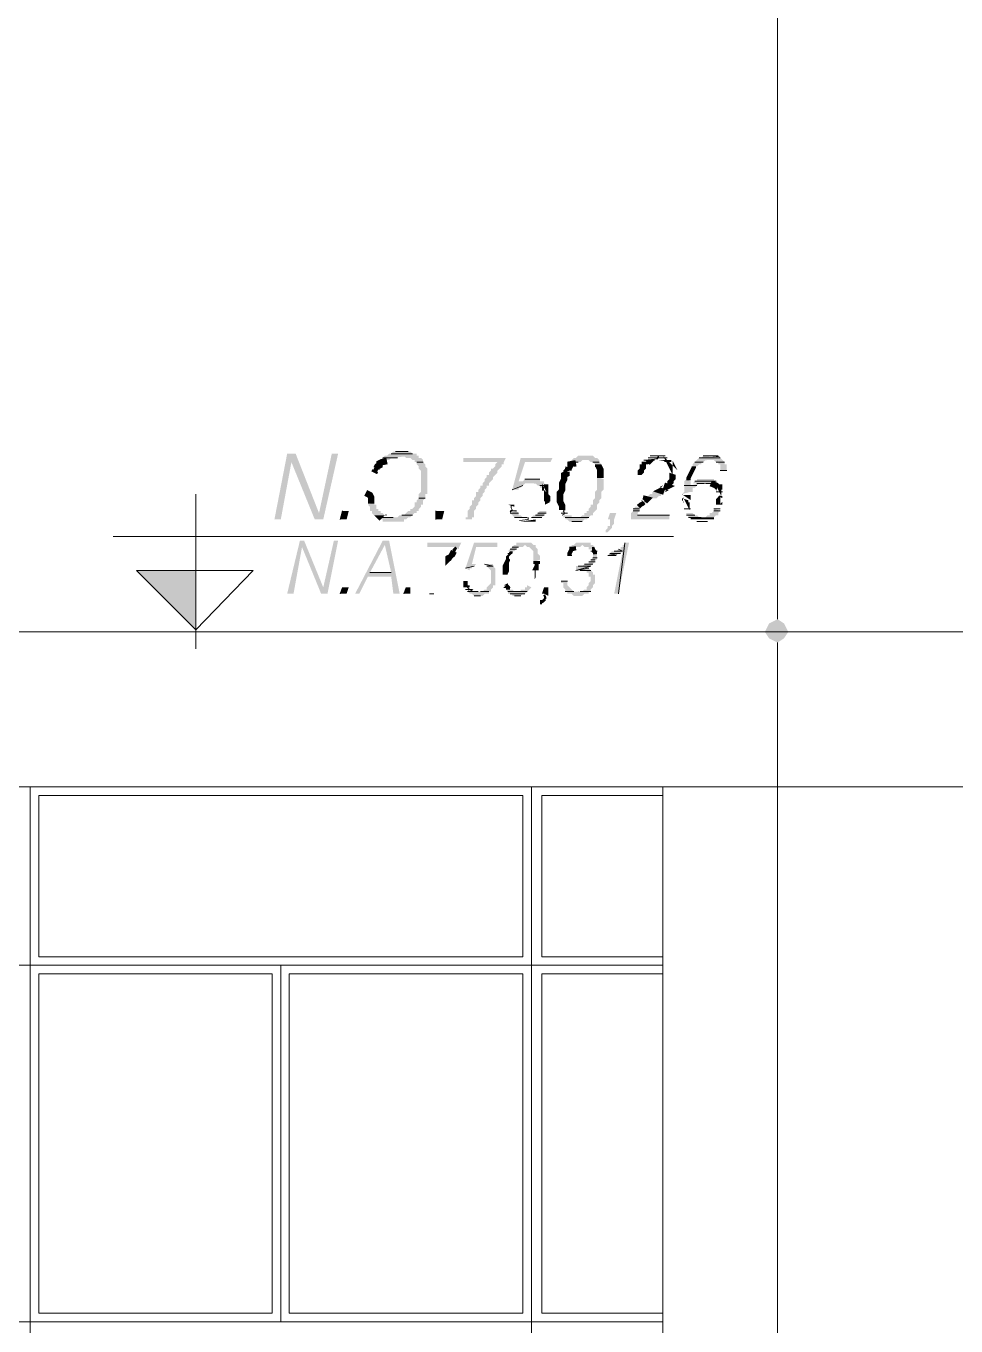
# Model space of a CAD drawing. Header units: millimetres. Extents: x 182 to 575, y -105 to 95.
# Drawn here: x 301.575 to 303.661, y 72.149 to 75.066 of the extents above; entities that cross this region are included whole.
import ezdxf

# ---------------------------------------------------------------- set-up
doc = ezdxf.new("R2010")
doc.units = ezdxf.units.MM
doc.header["$MEASUREMENT"] = 0
doc.layers.add('PDF_Geometry', color=7, linetype='Continuous')
doc.layers.add('PDF_Solid Fills', color=7, linetype='Continuous')

msp = doc.modelspace()

# ---------------------------------------------------------------- hatches: boundary and pattern name
at = {"layer": 'PDF_Solid Fills', "transparency": 33554559}
for points in [[(302.2611557832724, 74.10624418480728), (302.2325822912089, 73.9729098197279), (302.1802018679285, 74.10624418480728), (302.1611550160767, 74.10624418480728), (302.1325847515265, 73.95862630120936), (302.1468682700449, 73.95862630120936), (302.1706784287751, 74.08719733295544), (302.2230588785105, 73.95862630120936), (302.2421089578755, 73.95862630120936), (302.2754393017909, 74.10624418480728)], [(302.3935346458129, 74.09576784611235), (302.399250254172, 74.09672077210885), (302.4087736668704, 74.09672077210885), (302.4108576371947, 74.0988033188139), (302.4249116008398, 74.09962968999139), (302.4278205187222, 74.09672077210885), (302.4373471853889, 74.09672077210885), (302.442107264754, 74.09195743877552), (302.4468705980872, 74.09195743877552), (302.4468705980872, 74.08719733295544), (302.4516307039074, 74.08719733295544), (302.4516307039074, 74.08243402607712), (302.4563940107856, 74.07767392025698), (302.4563940107856, 74.07291058692368), (302.4611541166058, 74.06815050755858), (302.4611541166058, 74.02053016364326), (302.4563940107856, 74.01576683030993), (302.4563940107856, 74.0062434176115), (302.4516307039074, 74.00148331179142), (302.4516307039074, 73.99671997845806), (302.4468705980872, 73.99671997845806), (302.4468705980872, 73.98719656575966), (302.442107264754, 73.98243323242633), (302.4373471853889, 73.98243323242633), (302.4373471853889, 73.97767315306123), (302.4325838520555, 73.97767315306123), (302.4278205187222, 73.9729098197279), (302.4230604393572, 73.96814971390782), (302.4135370002037, 73.96814971390782), (302.4087736668704, 73.9633864070295), (302.3659166562883, 73.9633864070295), (302.3659166562883, 73.95862630120936), (302.3754400954417, 73.95862630120936), (302.3754400954417, 73.95386296787606), (302.4230604393572, 73.95386296787606), (302.4230604393572, 73.95862630120936), (302.4278205187222, 73.95862630120936), (302.4325838520555, 73.9633864070295), (302.4373471853889, 73.9633864070295), (302.442107264754, 73.96814971390782), (302.4468705980872, 73.9729098197279), (302.4516307039074, 73.9729098197279), (302.4516307039074, 73.97767315306123), (302.4563940107856, 73.97767315306123), (302.4563940107856, 73.98243323242633), (302.4611541166058, 73.98719656575966), (302.4611541166058, 73.99195989909299), (302.4659174499392, 73.99195989909299), (302.4659174499392, 74.00148331179142), (302.4706775293042, 74.0062434176115), (302.4706775293042, 74.01576683030993), (302.4754408626376, 74.01576683030993), (302.4754408626376, 74.07291058692368), (302.4706775293042, 74.07767392025698), (302.4706775293042, 74.08243402607712), (302.4659174499392, 74.08719733295544), (302.4659174499392, 74.09195743877552), (302.4611541166058, 74.09672077210885), (302.4563940107856, 74.09672077210885), (302.4563940107856, 74.10148085147395), (302.4516307039074, 74.10148085147395), (302.4516307039074, 74.10624418480728), (302.442107264754, 74.10624418480728), (302.4373471853889, 74.11100751814061), (302.399250254172, 74.11100751814061), (302.3944869208386, 74.10624418480728), (302.3897268414735, 74.10624418480728), (302.3849635081402, 74.10148085147395), (302.38020340232, 74.10148085147395), (302.3754400954417, 74.09672077210885), (302.3706799896216, 74.09195743877552), (302.3659166562883, 74.09195743877552), (302.3659166562883, 74.08719733295544), (302.3849635081402, 74.09195743877552), (302.3897268414735, 74.09195743877552)], [(302.6325821589338, 74.08719733295544), (302.6278220795688, 74.08243402607712), (302.6278220795688, 74.07767392025698), (302.6230587462354, 74.07291058692368), (302.6182986404153, 74.07291058692368), (302.6182986404153, 74.06815050755858), (302.613535333537, 74.06338717422526), (302.613535333537, 74.05862384089193), (302.6087752277169, 74.05862384089193), (302.6087752277169, 74.05386376152686), (302.6040118943836, 74.0491004281935), (302.6040118943836, 74.04434032237339), (302.5992518150184, 74.03957698904006), (302.5992518150184, 74.03481690967499), (302.5944884816852, 74.03481690967499), (302.5944884816852, 74.03005357634166), (302.5897251483518, 74.02529024300833), (302.5897251483518, 74.02053016364326), (302.5849650689868, 74.02053016364326), (302.5849650689868, 74.01100672448982), (302.5802017356534, 74.0062434176115), (302.5802017356534, 74.00148331179142), (302.5754416298332, 74.00148331179142), (302.5754416298332, 73.99195989909299), (302.570678322955, 73.98719656575966), (302.570678322955, 73.98243323242633), (302.5659182171349, 73.97767315306123), (302.5659182171349, 73.9633864070295), (302.5611548838016, 73.9633864070295), (302.5611548838016, 73.95862630120936), (302.5754416298332, 73.95862630120936), (302.5754416298332, 73.9633864070295), (302.5802017356534, 73.9633864070295), (302.5802017356534, 73.97767315306123), (302.5849650689868, 73.98243323242633), (302.5849650689868, 73.98719656575966), (302.5897251483518, 73.99195989909299), (302.5897251483518, 73.99671997845806), (302.5944884816852, 74.00148331179142), (302.5944884816852, 74.0062434176115), (302.5992518150184, 74.01100672448982), (302.5992518150184, 74.01576683030993), (302.6040118943836, 74.02053016364326), (302.6040118943836, 74.02529024300833), (302.6087752277169, 74.03005357634166), (302.6087752277169, 74.03481690967499), (302.613535333537, 74.03481690967499), (302.613535333537, 74.03957698904006), (302.6182986404153, 74.04434032237339), (302.6230587462354, 74.0491004281935), (302.6230587462354, 74.05386376152686), (302.6278220795688, 74.05862384089193), (302.6325821589338, 74.06338717422526), (302.6325821589338, 74.06815050755858), (302.6373454922672, 74.07291058692368), (302.6421088256005, 74.07767392025698), (302.6421088256005, 74.08243402607712), (302.6468689049656, 74.08243402607712), (302.6468689049656, 74.08719733295544), (302.6516322382989, 74.09672077210885), (302.5563948044365, 74.09672077210885), (302.5563948044365, 74.08719733295544)], [(302.6802025028493, 74.0288625396006), (302.6849658361825, 74.03005357634166), (302.6897259420026, 74.03481690967499), (302.6944892488809, 74.03957698904006), (302.7135361007328, 74.03957698904006), (302.7192517090918, 74.03862471401439), (302.7230595134312, 74.03481690967499), (302.7278228467645, 74.03481690967499), (302.7278228467645, 74.03005357634166), (302.7468696986164, 74.03005357634166), (302.7421063652831, 74.03481690967499), (302.7373462594629, 74.03957698904006), (302.7373462594629, 74.04434032237339), (302.7278228467645, 74.04434032237339), (302.7278228467645, 74.0491004281935), (302.6944892488809, 74.0491004281935), (302.6897259420026, 74.04434032237339), (302.6802025028493, 74.04434032237339), (302.6944892488809, 74.08719733295544), (302.7516297779814, 74.08719733295544), (302.7563931113149, 74.09672077210885), (302.6849658361825, 74.09672077210885), (302.6659157568175, 74.02529024300833), (302.6802025028493, 74.02529024300833)], [(302.8468704658121, 74.08719733295544), (302.8516305716322, 74.08243402607712), (302.865917317664, 74.08243402607712), (302.8611539843307, 74.08719733295544), (302.8611539843307, 74.09195743877552), (302.8563938785105, 74.09672077210885), (302.8516305716322, 74.09672077210885), (302.8468704658121, 74.10148085147395), (302.8135368679285, 74.10148085147395), (302.8087735610503, 74.09672077210885), (302.8040134552301, 74.09672077210885), (302.7992501218969, 74.09195743877552), (302.7944900425317, 74.08719733295544), (302.7897267091984, 74.08243402607712), (302.8087735610503, 74.08719733295544), (302.8182969737486, 74.08719733295544), (302.8230603070821, 74.09195743877552), (302.8373470531137, 74.09195743877552), (302.8421071324788, 74.08719733295544)], [(302.9611547515264, 74.06815050755858), (302.9659180848598, 74.07291058692368), (302.9659180848598, 74.08243402607712), (302.9706781906798, 74.08243402607712), (302.9754414975581, 74.08719733295544), (302.9563946721613, 74.08719733295544), (302.9563946721613, 74.08243402607712), (302.9516313388281, 74.08243402607712), (302.9516313388281, 74.07291058692368), (302.9468680054946, 74.06815050755858), (302.9468680054946, 74.05862384089193), (302.9563946721613, 74.05862384089193), (302.9611547515264, 74.06338717422526)], [(303.0059172235365, 74.09005326843959), (303.0087750954418, 74.08719733295544), (303.0230586139603, 74.08719733295544), (303.0230586139603, 74.09195743877552), (302.9944883494101, 74.09195743877552)], [(303.142106233008, 74.08243402607712), (303.142106233008, 74.08719733295544), (303.1373461536429, 74.09195743877552), (303.1325828203095, 74.09672077210885), (303.0944891166058, 74.10148085147395), (303.0897258097274, 74.09672077210885), (303.0849657039074, 74.09672077210885), (303.0802023705741, 74.09195743877552), (303.0754422912089, 74.08719733295544), (303.0706789578757, 74.08243402607712), (303.0706789578757, 74.07767392025698), (303.0802023705741, 74.07767392025698), (303.0849657039074, 74.08243402607712), (303.0897258097274, 74.08243402607712), (303.0897258097274, 74.08719733295544), (303.0944891166058, 74.08719733295544), (303.0982969410497, 74.09100515739931), (303.1040125557591, 74.09195743877552), (303.1182993017909, 74.09195743877552), (303.1230593811561, 74.08719733295544), (303.1278227144894, 74.08600610100765), (303.1278227144894, 74.08243402607712), (303.1325828203095, 74.08243402607712), (303.1325828203095, 74.06815050755858), (303.1468695663413, 74.06815050755858), (303.1468695663413, 74.08243402607712)], [(302.7849633758651, 74.07767392025698), (302.7849633758651, 74.07291058692368), (302.7802032965, 74.06815050755858), (302.7802032965, 74.06338717422526), (302.7944900425317, 74.06815050755858), (302.7992501218969, 74.06815050755858), (302.7992501218969, 74.07291058692368)], [(303.0087750954418, 74.03957698904006), (303.0087750954418, 74.03481690967499), (303.0230586139603, 74.03481690967499), (303.0278219472937, 74.03957698904006), (303.0278219472937, 74.04434032237339), (303.032585280627, 74.0491004281935), (303.032585280627, 74.05862384089193), (303.0182985345953, 74.06338717422526), (303.0182985345953, 74.0491004281935), (303.0135352012619, 74.04434032237339), (303.0135352012619, 74.03957698904006)], [(302.7849633758651, 73.9633864070295), (302.7849633758651, 73.95862630120936), (302.7897267091984, 73.95862630120936), (302.7944900425317, 73.95386296787606), (302.8230603070821, 73.95386296787606), (302.827820386447, 73.95862630120936), (302.8325837197804, 73.95862630120936), (302.8373470531137, 73.9633864070295), (302.8421071324788, 73.96814971390782), (302.8468704658121, 73.96814971390782), (302.8468704658121, 73.9729098197279), (302.8516305716322, 73.97767315306123), (302.8563938785105, 73.98243323242633), (302.8563938785105, 73.99195989909299), (302.8611539843307, 73.99671997845806), (302.8611539843307, 74.00148331179142), (302.865917317664, 74.0062434176115), (302.865917317664, 74.02053016364326), (302.8706773970291, 74.02529024300833), (302.8706773970291, 74.0491004281935), (302.8563938785105, 74.05386376152686), (302.8563938785105, 74.02529024300833), (302.8516305716322, 74.02053016364326), (302.8516305716322, 74.0062434176115), (302.8468704658121, 74.00148331179142), (302.8468704658121, 73.99195989909299), (302.8421071324788, 73.99195989909299), (302.8421071324788, 73.98719656575966), (302.8373470531137, 73.98243323242633), (302.8373470531137, 73.97767315306123), (302.8325837197804, 73.97767315306123), (302.8325837197804, 73.9729098197279), (302.827820386447, 73.9729098197279), (302.827820386447, 73.96814971390782), (302.8230603070821, 73.96814971390782), (302.8182969737486, 73.9633864070295), (302.7992501218969, 73.9633864070295), (302.7992501218969, 73.96814971390782), (302.7802032965, 73.96814971390782), (302.7802032965, 73.9633864070295)], [(303.0516321060237, 74.04434032237339), (303.0516321060237, 74.02053016364326), (303.0468687991455, 74.01576683030993), (303.0659156245423, 74.02053016364326), (303.0706789578757, 74.02053016364326), (303.0706789578757, 74.03005357634166), (303.0754422912089, 74.03005357634166), (303.0802023705741, 74.03481690967499), (303.0849657039074, 74.03957698904006), (303.0659156245423, 74.03481690967499), (303.0659156245423, 74.04434032237339), (303.0563922118439, 74.0491004281935)], [(303.1087726351243, 74.03957698904006), (303.1325828203095, 74.03481690967499), (303.1278227144894, 74.03957698904006), (303.1230593811561, 74.04434032237339), (303.1182993017909, 74.04434032237339), (303.1182993017909, 74.0491004281935), (303.0802023705741, 74.0491004281935), (303.0802023705741, 74.04434032237339), (303.0754422912089, 74.04434032237339), (303.0706789578757, 74.03957698904006)], [(302.38020340232, 73.96814971390782), (302.3754400954417, 73.9729098197279), (302.3706799896216, 73.9729098197279), (302.3706799896216, 73.97767315306123), (302.3659166562883, 73.97767315306123), (302.3659166562883, 73.98243323242633), (302.3611565769232, 73.98243323242633), (302.3611565769232, 73.99195989909299), (302.3563932435899, 73.99195989909299), (302.3563932435899, 73.99671997845806), (302.3421064975581, 73.99195989909299), (302.3468698308916, 73.98719656575966), (302.3468698308916, 73.97767315306123), (302.3516299102565, 73.97767315306123), (302.3516299102565, 73.9729098197279), (302.3563932435899, 73.96814971390782)], [(302.9706781906798, 73.99671997845806), (302.9754414975581, 74.00148331179142), (302.9516313388281, 73.99671997845806)], [(302.9611547515264, 74.0062434176115), (302.9897250160767, 74.0062434176115), (302.9944883494101, 74.01100672448982), (302.9992516827433, 74.01100672448982), (302.9992516827433, 74.01576683030993), (303.0040117621085, 74.02053016364326), (302.9802016033783, 74.02053016364326), (302.9802016033783, 74.01576683030993), (302.9754414975581, 74.01576683030993), (302.9706781906798, 74.01100672448982), (302.9659180848598, 74.01100672448982)], [(303.0611555451773, 74.00148331179142), (303.0468687991455, 74.0062434176115), (303.0468687991455, 74.00148331179142), (303.0516321060237, 73.99671997845806), (303.0611555451773, 73.99671997845806)], [(303.1373461536429, 74.01100672448982), (303.1278227144894, 74.01100672448982), (303.1373461536429, 74.0062434176115)], [(302.2849659684576, 73.97767315306123), (302.2802026351244, 73.95862630120936), (302.2944893811562, 73.95862630120936), (302.2992494869761, 73.97767315306123)], [(302.4944877144893, 73.97767315306123), (302.4944877144893, 73.95862630120936), (302.5087744605211, 73.95862630120936), (302.5135345398862, 73.97767315306123)], [(302.8754407303625, 73.93005280914588), (302.8802040636957, 73.93005280914588), (302.8849641430609, 73.93481614247924), (302.8897274763942, 73.9395762218443), (302.8897274763942, 73.94433955517763), (302.8944875822142, 73.94910288851096), (302.8944875822142, 73.95862630120936), (302.8992509155477, 73.9729098197279), (302.8849641430609, 73.9729098197279), (302.8802040636957, 73.95862630120936), (302.8849641430609, 73.95862630120936), (302.8849641430609, 73.94433955517763), (302.8802040636957, 73.94433955517763), (302.8802040636957, 73.9395762218443), (302.8754407303625, 73.93481614247924)], [(302.9325844869761, 73.9729098197279), (302.9325844869761, 73.95862630120936), (303.0182985345953, 73.95862630120936), (303.0182985345953, 73.96814971390782), (302.9468680054946, 73.96814971390782), (302.9468680054946, 73.9729098197279), (302.9516313388281, 73.97767315306123), (302.9516313388281, 73.98243323242633), (302.9563946721613, 73.98719656575966), (302.9421079261297, 73.98719656575966), (302.9373445927963, 73.98243323242633), (302.9373445927963, 73.97767315306123)], [(302.718299434066, 73.95386296787606), (302.718299434066, 73.95862630120936), (302.6849658361825, 73.95386296787606)], [(302.2659158890926, 73.91100595729404), (302.2421089578755, 73.80624508427815), (302.1992519472936, 73.91100595729404), (302.189725280627, 73.91100595729404), (302.1611550160767, 73.79195833824642), (302.1754417621084, 73.79195833824642), (302.1944886139603, 73.89671921126231), (302.2373456245423, 73.79195833824642), (302.251632370574, 73.79195833824642), (302.2754393017909, 73.91100595729404)], [(302.5373447250714, 73.89671921126231), (302.5468681377698, 73.8919591054422), (302.5468681377698, 73.89671921126231), (302.5516314711032, 73.90624262396071), (302.4754408626376, 73.90624262396071), (302.4754408626376, 73.89671921126231)], [(302.7135361007328, 73.88719579856388), (302.7135361007328, 73.86338561337871), (302.7278228467645, 73.86814894671204), (302.7278228467645, 73.87767235941044), (302.7230595134312, 73.8824356927438), (302.7230595134312, 73.8919591054422), (302.718299434066, 73.89671921126231), (302.718299434066, 73.90148254459564), (302.7135361007328, 73.90148254459564), (302.7087727673994, 73.90624262396071), (302.6754424234841, 73.90624262396071), (302.6754424234841, 73.90148254459564), (302.6706790901508, 73.90148254459564), (302.6659157568175, 73.89671921126231), (302.6611556774524, 73.8919591054422), (302.656392344119, 73.88719579856388), (302.6706790901508, 73.88719579856388), (302.6754424234841, 73.8919591054422), (302.6802025028493, 73.89671921126231), (302.6897259420026, 73.89671921126231), (302.6944892488809, 73.90148254459564), (302.699249354701, 73.89671921126231), (302.7040126880344, 73.89671921126231), (302.7087727673994, 73.8919591054422)], [(302.8325837197804, 73.8431485582569), (302.8325837197804, 73.83957868216177), (302.8373470531137, 73.83957868216177), (302.8373470531137, 73.83005526946334), (302.8421071324788, 73.83005526946334), (302.8421071324788, 73.82052860279668), (302.8373470531137, 73.81576852343161), (302.8373470531137, 73.81100519009826), (302.8325837197804, 73.80624508427815), (302.8325837197804, 73.80148175094482), (302.827820386447, 73.80148175094482), (302.8230603070821, 73.79672167157975), (302.8040134552301, 73.79672167157975), (302.7992501218969, 73.80148175094482), (302.7944900425317, 73.80624508427815), (302.7897267091984, 73.81100519009826), (302.7897267091984, 73.82052860279668), (302.7754399631666, 73.82052860279668), (302.7754399631666, 73.81576852343161), (302.7802032965, 73.81576852343161), (302.7802032965, 73.80624508427815), (302.7849633758651, 73.80148175094482), (302.7849633758651, 73.79672167157975), (302.7897267091984, 73.79672167157975), (302.7897267091984, 73.79195833824642), (302.7992501218969, 73.79195833824642), (302.8040134552301, 73.78719500491309), (302.8230603070821, 73.78719500491309), (302.827820386447, 73.79195833824642), (302.8373470531137, 73.79195833824642), (302.8373470531137, 73.79672167157975), (302.8421071324788, 73.79672167157975), (302.8421071324788, 73.80148175094482), (302.8468704658121, 73.80624508427815), (302.8468704658121, 73.81100519009826), (302.8516305716322, 73.81576852343161), (302.8516305716322, 73.83481534882844), (302.8468704658121, 73.83481534882844), (302.8468704658121, 73.83957868216177), (302.8421071324788, 73.84433878798188), (302.8373470531137, 73.8491020948602), (302.8421071324788, 73.85386220068028), (302.8468704658121, 73.85862553401361), (302.8516305716322, 73.86338561337871), (302.8516305716322, 73.86814894671204), (302.8563938785105, 73.86814894671204), (302.8563938785105, 73.87767235941044), (302.8468704658121, 73.8824356927438), (302.8468704658121, 73.87291228004537), (302.8421071324788, 73.86814894671204), (302.8421071324788, 73.86338561337871), (302.8373470531137, 73.86338561337871), (302.8373470531137, 73.85862553401361), (302.827820386447, 73.85862553401361), (302.8230603070821, 73.85386220068028), (302.8087735610503, 73.85386220068028), (302.8087735610503, 73.84433878798188), (302.827820386447, 73.84433878798188)], [(302.8182969737486, 73.89671921126231), (302.8230603070821, 73.90148254459564), (302.827820386447, 73.89671921126231), (302.8373470531137, 73.89671921126231), (302.8373470531137, 73.8919591054422), (302.8516305716322, 73.8919591054422), (302.8516305716322, 73.89671921126231), (302.8468704658121, 73.90148254459564), (302.8421071324788, 73.90148254459564), (302.8421071324788, 73.90624262396071), (302.8087735610503, 73.90624262396071), (302.8040134552301, 73.90148254459564), (302.7992501218969, 73.90148254459564), (302.7992501218969, 73.89671921126231)], [(302.9177026806126, 73.90148254459564), (302.9135376615794, 73.90148254459564), (302.9135376615794, 73.89671921126231), (302.908774328246, 73.89671921126231), (302.908774328246, 73.8919591054422), (302.9040109949127, 73.8919591054422), (302.8992509155477, 73.88719579856388), (302.8897274763942, 73.88719579856388), (302.8849641430609, 73.8824356927438), (302.8802040636957, 73.87767235941044), (302.8992509155477, 73.87767235941044), (302.9040109949127, 73.8824356927438), (302.908774328246, 73.8824356927438), (302.9135376615794, 73.88719579856388), (302.8944875822142, 73.79195833824642), (302.9040109949127, 73.79195833824642), (302.9278211800979, 73.90624262396071), (302.9182977409445, 73.90624262396071)], [(302.2849659684576, 73.80624508427815), (302.2802026351244, 73.79195833824642), (302.2944893811562, 73.79195833824642), (302.2992494869761, 73.80624508427815)], [(302.4278205187222, 73.80624508427815), (302.4230604393572, 73.79195833824642), (302.4373471853889, 73.79195833824642), (302.4373471853889, 73.80624508427815)], [(302.5563948044365, 73.82052860279668), (302.5563948044365, 73.80624508427815), (302.570678322955, 73.80624508427815), (302.570678322955, 73.81100519009826), (302.5659182171349, 73.81100519009826), (302.5659182171349, 73.82052860279668)], [(302.656392344119, 73.81100519009826), (302.656392344119, 73.81576852343161), (302.6468689049656, 73.81100519009826)], [(302.656392344119, 73.79672167157975), (302.656392344119, 73.79195833824642), (302.6659157568175, 73.79195833824642), (302.6659157568175, 73.78719500491309), (302.6849658361825, 73.78719500491309), (302.6897259420026, 73.79195833824642), (302.6944892488809, 73.79195833824642), (302.699249354701, 73.79672167157975), (302.7040126880344, 73.80148175094482), (302.7087727673994, 73.80624508427815), (302.699249354701, 73.81100519009826), (302.699249354701, 73.80624508427815), (302.6944892488809, 73.80624508427815), (302.6944892488809, 73.80148175094482), (302.6849658361825, 73.80148175094482), (302.6849658361825, 73.79672167157975), (302.6706790901508, 73.79672167157975), (302.6659157568175, 73.80148175094482), (302.6516322382989, 73.80148175094482)], [(302.7373462594629, 73.79195833824642), (302.7468696986164, 73.78719500491309), (302.7468696986164, 73.80624508427815), (302.7373462594629, 73.80624508427815), (302.7325829525846, 73.79195833824642)], [(302.7278228467645, 73.76814817951626), (302.7325829525846, 73.76814817951626), (302.7325829525846, 73.77052903242188), (302.7373462594629, 73.77291148639458), (302.7421063652831, 73.77767159221469), (302.7373462594629, 73.78243492554802), (302.7325829525846, 73.77767159221469), (302.7278228467645, 73.77767159221469)], [(303.2421070002036, 73.69195757105066), (303.2611538520556, 73.68243413189722), (303.2754405980874, 73.69195757105066), (303.2849640372408, 73.70624431708242), (303.2754405980874, 73.72529116893426), (303.2611538520556, 73.73481458163266), (303.2421070002036, 73.72529116893426), (303.2325835875052, 73.70624431708242)]]:
    msp.add_hatch(color=256, dxfattribs=at).paths.add_polyline_path(points)
h = msp.add_hatch(color=256, dxfattribs=at)
h.paths.add_polyline_path([(302.7087727673994, 73.9633864070295), (302.7325829525846, 73.9633864070295), (302.7421063652831, 73.9729098197279), (302.7421063652831, 73.97767315306123), (302.7278228467645, 73.97767315306123), (302.7230595134312, 73.9729098197279), (302.718299434066, 73.96814971390782), (302.7135361007328, 73.96814971390782)])
h.paths.add_polyline_path([(302.6706790901508, 73.9633864070295), (302.6897259420026, 73.9633864070295), (302.6849658361825, 73.96814971390782), (302.6802025028493, 73.96814971390782), (302.6802025028493, 73.9729098197279), (302.6754424234841, 73.97767315306123), (302.6611556774524, 73.9729098197279), (302.6659157568175, 73.96814971390782)])
h = msp.add_hatch(color=256, dxfattribs=at)
h.paths.add_polyline_path([(303.0992492224259, 73.9633864070295), (303.1182993017909, 73.9633864070295), (303.1230593811561, 73.96814971390782), (303.1278227144894, 73.96814971390782), (303.1278227144894, 73.9729098197279), (303.1325828203095, 73.97767315306123), (303.1182993017909, 73.98243323242633), (303.1182993017909, 73.97767315306123), (303.1135359684577, 73.9729098197279), (303.1087726351243, 73.9729098197279), (303.1087726351243, 73.96814971390782), (303.1040125557591, 73.96814971390782)])
h.paths.add_polyline_path([(303.0611555451773, 73.96814971390782), (303.0611555451773, 73.9633864070295), (303.0849657039074, 73.9633864070295), (303.0802023705741, 73.96814971390782), (303.0754422912089, 73.96814971390782), (303.0706789578757, 73.9729098197279), (303.0563922118439, 73.9729098197279), (303.0563922118439, 73.96814971390782)])
h = msp.add_hatch(color=256, dxfattribs=at)
h.paths.add_polyline_path([(302.8802040636957, 73.9395762218443), (302.8897274763942, 73.9395762218443), (302.8802040636957, 73.9395762218443)], flags=0)
h.paths.add_polyline_path([(302.8897274763942, 73.9395762218443), (302.8802040636957, 73.9395762218443), (302.8897274763942, 73.9395762218443)], flags=0)
h.paths.add_polyline_path([(302.8849641430609, 73.93481614247924), (302.8754407303625, 73.93005280914588), (302.8849641430609, 73.93481614247924)], flags=0)
h = msp.add_hatch(color=256, dxfattribs=at)
h.paths.add_polyline_path([(302.38020340232, 73.90148254459564), (302.3944869208386, 73.83957868216177), (302.3468698308916, 73.83957868216177)])
h.paths.add_polyline_path([(302.4135370002037, 73.79195833824642), (302.3897268414735, 73.91100595729404), (302.3754400954417, 73.91100595729404), (302.3135362330079, 73.79195833824642), (302.3230596457064, 73.79195833824642), (302.3421064975581, 73.83005526946334), (302.3944869208386, 73.83005526946334), (302.399250254172, 73.79195833824642)], flags=0)
h = msp.add_hatch(color=256, dxfattribs=at)
h.paths.add_polyline_path([(302.5992518150184, 73.79672167157975), (302.5659182171349, 73.79672167157975), (302.570678322955, 73.79195833824642), (302.5754416298332, 73.79195833824642), (302.5802017356534, 73.78719500491309), (302.5992518150184, 73.78719500491309), (302.6040118943836, 73.79195833824642), (302.613535333537, 73.79195833824642), (302.613535333537, 73.79672167157975), (302.6182986404153, 73.79672167157975), (302.6182986404153, 73.80148175094482), (302.6230587462354, 73.80624508427815), (302.6230587462354, 73.81100519009826), (302.6278220795688, 73.81100519009826), (302.6278220795688, 73.8491020948602), (302.6230587462354, 73.85386220068028), (302.6230587462354, 73.85862553401361), (302.6040118943836, 73.85862553401361), (302.6182986404153, 73.84433878798188), (302.6182986404153, 73.81576852343161), (302.613535333537, 73.81100519009826), (302.6087752277169, 73.80624508427815), (302.6087752277169, 73.80148175094482), (302.6040118943836, 73.80148175094482)])
h.paths.add_polyline_path([(302.5754416298332, 73.85267257587537), (302.5802017356534, 73.85386220068028), (302.5849650689868, 73.85862553401361), (302.5754416298332, 73.85862553401361), (302.5849650689868, 73.89671921126231), (302.6325821589338, 73.89671921126231), (302.6325821589338, 73.90624262396071), (302.5802017356534, 73.90624262396071), (302.5611548838016, 73.8491020948602), (302.570678322955, 73.84433878798188), (302.570678322955, 73.8491020948602), (302.5754416298332, 73.8491020948602)])
h = msp.add_hatch(color=256, dxfattribs=at)
h.paths.add_polyline_path([(302.7897267091984, 73.81100519009826), (302.7802032965, 73.81100519009826), (302.7897267091984, 73.81100519009826)], flags=0)
h.paths.add_polyline_path([(302.7802032965, 73.80624508427815), (302.7944900425317, 73.80624508427815), (302.7802032965, 73.80624508427815)], flags=0)
h.paths.add_polyline_path([(302.7944900425317, 73.80624508427815), (302.7802032965, 73.80624508427815), (302.7944900425317, 73.80624508427815)], flags=0)
h.paths.add_polyline_path([(302.7944900425317, 73.80624508427815), (302.7849633758651, 73.80148175094482), (302.7944900425317, 73.80624508427815)], flags=0)
h = msp.add_hatch(color=256, dxfattribs=at)
h.paths.add_polyline_path([(302.7325829525846, 73.77767159221469), (302.7421063652831, 73.77767159221469), (302.7325829525846, 73.77767159221469)], flags=0)
h.paths.add_polyline_path([(302.7421063652831, 73.77767159221469), (302.7325829525846, 73.77767159221469), (302.7421063652831, 73.77767159221469)], flags=0)
h.paths.add_polyline_path([(302.7373462594629, 73.77291148639458), (302.7278228467645, 73.76814817951626), (302.7373462594629, 73.77291148639458)], flags=0)

# ---------------------------------------------------------------- linework, layer by layer
at = {"layer": 'PDF_Geometry', "lineweight": 13}
for points in [[(303.2611538520556, 73.73481458163266), (303.2611538520556, 73.75862474036282), (303.2611538520556, 76.91100661866972), (303.2611538520556, 76.93481677739985)], [(302.399250254172, 74.09672077210885), (302.3754400954417, 74.09672077210885), (302.399250254172, 74.09672077210885)], [(302.3754400954417, 74.09672077210885), (302.4087736668704, 74.09672077210885), (302.3754400954417, 74.09672077210885)], [(302.3944869208386, 74.10624418480728), (302.442107264754, 74.10624418480728), (302.3944869208386, 74.10624418480728)], [(302.4325838520555, 74.11100751814061), (302.4040135875052, 74.11100751814061), (302.4325838520555, 74.11100751814061)], [(302.4516307039074, 74.08719733295544), (302.4659174499392, 74.08719733295544), (302.4516307039074, 74.08719733295544)], [(302.7944900425317, 74.08719733295544), (302.8135368679285, 74.08719733295544), (302.7944900425317, 74.08719733295544)], [(302.8468704658121, 74.08719733295544), (302.8611539843307, 74.08719733295544), (302.8468704658121, 74.08719733295544)], [(302.9754414975581, 74.08719733295544), (302.9563946721613, 74.08719733295544), (302.9754414975581, 74.08719733295544)], [(302.9611547515264, 74.09195743877552), (302.9849649367115, 74.09195743877552), (302.9611547515264, 74.09195743877552)], [(302.9921066827433, 74.10148085147395), (302.9897266430609, 74.10148085147395), (302.9897266430609, 74.10148085147395), (302.9897266298333, 74.10148085147395), (302.9944883494101, 74.0991008117914), (302.9897266430609, 74.09672077210885), (302.9921083097274, 74.0943391054422), (302.9635364181931, 74.09195743877552)], [(303.0135352012619, 74.09672077210885), (302.9706781906798, 74.09672077210885), (303.0135352012619, 74.09672077210885)], [(302.9754414975581, 74.10148085147395), (303.0087750954418, 74.10148085147395), (302.9754414975581, 74.10148085147395)], [(303.0754422912089, 74.08719733295544), (303.0944891166058, 74.08719733295544), (303.0754422912089, 74.08719733295544)], [(303.1325828203095, 74.09672077210885), (303.0849657039074, 74.09672077210885), (303.1325828203095, 74.09672077210885)], [(303.0849657039074, 74.09672077210885), (303.1325828203095, 74.09672077210885), (303.0849657039074, 74.09672077210885)], [(303.0944891166058, 74.10148085147395), (303.1278227144894, 74.10148085147395), (303.0944891166058, 74.10148085147395)], [(303.111154301791, 74.10148085147395), (303.1087742621085, 74.10148085147395), (303.1087742621085, 74.10148085147395), (303.1087742488809, 74.10148085147395), (303.1302027673995, 74.0991008117914)], [(303.1230593811561, 74.08719733295544), (303.142106233008, 74.08719733295544), (303.1230593811561, 74.08719733295544)], [(302.7849633758651, 74.07291058692368), (302.7992501218969, 74.07291058692368), (302.7849633758651, 74.07291058692368)], [(302.8516305716322, 74.07767392025698), (302.865917317664, 74.07767392025698), (302.8516305716322, 74.07767392025698)], [(303.1325828203095, 74.06815050755858), (303.1468695663413, 74.06815050755858), (303.1325828203095, 74.06815050755858)], [(303.1468695663413, 74.06815050755858), (303.1325828203095, 74.06815050755858), (303.1468695663413, 74.06815050755858)], [(302.6944892488809, 74.0491004281935), (302.7278228467645, 74.0491004281935), (302.6944892488809, 74.0491004281935)], [(302.7421063652831, 74.03481690967499), (302.7278228467645, 74.03481690967499), (302.7421063652831, 74.03481690967499)], [(303.0135352012619, 74.02529024300833), (302.9944883494101, 74.02529024300833), (303.0135352012619, 74.02529024300833)], [(303.0516321060237, 74.03481690967499), (303.0659156245423, 74.03481690967499), (303.0516321060237, 74.03481690967499)], [(303.0659156245423, 74.03481690967499), (303.0516321060237, 74.03481690967499), (303.0659156245423, 74.03481690967499)], [(303.0802023705741, 74.03481690967499), (303.0659156245423, 74.03481690967499), (303.0802023705741, 74.03481690967499)], [(303.0659156245423, 74.03481690967499), (303.0802023705741, 74.03481690967499), (303.0659156245423, 74.03481690967499)], [(303.0754422912089, 74.04434032237339), (303.1230593811561, 74.04434032237339), (303.0754422912089, 74.04434032237339)], [(303.0873457568174, 74.03957698904006), (303.0802023838015, 74.03957698904006), (303.0968691695159, 74.03957698904006)], [(303.1278227144894, 74.03957698904006), (303.0992492224259, 74.03957698904006), (303.1278227144894, 74.03957698904006)], [(303.0992492224259, 74.03957698904006), (303.1278227144894, 74.03957698904006), (303.0992492224259, 74.03957698904006)], [(303.1325828203095, 74.03481690967499), (303.1135359684577, 74.03481690967499), (303.1325828203095, 74.03481690967499)], [(301.956393375865, 73.66814738586547), (301.956393375865, 74.01576683030993)], [(302.4563940107856, 74.0062434176115), (302.4706775293042, 74.0062434176115), (302.4563940107856, 74.0062434176115)], [(303.1373461536429, 74.02053016364326), (303.1230593811561, 74.02053016364326), (303.1373461536429, 74.02053016364326)], [(303.1230593811561, 74.02053016364326), (303.1373461536429, 74.02053016364326), (303.1230593811561, 74.02053016364326)], [(302.2802026351244, 73.95862630120936), (302.2849659684576, 73.97767315306123), (302.2802026351244, 73.95862630120936)], [(302.442107264754, 73.96814971390782), (302.4182971060237, 73.96814971390782), (302.442107264754, 73.96814971390782)], [(302.4944877144893, 73.95862630120936), (302.4944877144893, 73.97767315306123), (302.4944877144893, 73.95862630120936)], [(302.6635357171349, 73.98957823242631), (302.6635357171349, 73.98481489909298), (302.6659173838015, 73.98005319274378), (302.6611556774524, 73.97529148639458)], [(302.6611556774524, 73.97767315306123), (302.6754424234841, 73.97767315306123), (302.6611556774524, 73.97767315306123)], [(302.6754424234841, 73.97767315306123), (302.6611556774524, 73.97767315306123), (302.6754424234841, 73.97767315306123)], [(302.6802025028493, 73.9729098197279), (302.6611556774524, 73.9729098197279), (302.6802025028493, 73.9729098197279)], [(302.7373462594629, 73.96814971390782), (302.718299434066, 73.96814971390782), (302.7373462594629, 73.96814971390782)], [(302.7230595134312, 73.9729098197279), (302.7421063652831, 73.9729098197279), (302.7230595134312, 73.9729098197279)], [(302.7897267091984, 73.9729098197279), (302.7754399631666, 73.9729098197279), (302.7897267091984, 73.9729098197279)], [(302.7849633758651, 73.98005319274378), (302.7802032832725, 73.97767315306123), (302.7825833361825, 73.97529148639458), (302.7825833361825, 73.97052976681786), (302.7778216298334, 73.96814971390782)], [(302.9373445927963, 73.98243323242633), (302.9516313388281, 73.98243323242633), (302.9373445927963, 73.98243323242633)], [(302.9516313388281, 73.97767315306123), (302.9373445927963, 73.97767315306123), (302.9516313388281, 73.97767315306123)], [(302.9468680054946, 73.99195989909299), (302.9611547515264, 73.99195989909299), (302.9468680054946, 73.99195989909299)], [(302.9611547515264, 73.99195989909299), (302.9468680054946, 73.99195989909299), (302.9611547515264, 73.99195989909299)], [(303.0182985345953, 73.96814971390782), (302.9468680054946, 73.96814971390782), (303.0182985345953, 73.96814971390782)], [(303.0659156245423, 73.98243323242633), (303.0516321060237, 73.98243323242633), (303.0659156245423, 73.98243323242633)], [(303.0754422912089, 73.96814971390782), (303.0563922118439, 73.96814971390782), (303.0754422912089, 73.96814971390782)], [(303.1182993017909, 73.98243323242633), (303.1325828203095, 73.98243323242633), (303.1182993017909, 73.98243323242633)], [(303.1182993017909, 73.97767315306123), (303.1325828203095, 73.97767315306123), (303.1182993017909, 73.97767315306123)], [(302.7016310213677, 73.9633864070295), (302.7016310213677, 73.96100635411946), (302.7016326351243, 73.95862630120936), (302.7016310081401, 73.95862630120936), (302.6825841695158, 73.95624463454271)], [(302.7325829525846, 73.9633864070295), (302.7087727673994, 73.9633864070295), (302.7325829525846, 73.9633864070295)], [(302.8373470531137, 73.9633864070295), (302.7849633758651, 73.9633864070295), (302.8373470531137, 73.9633864070295)], [(302.8230603070821, 73.95386296787606), (302.7992501218969, 73.95386296787606), (302.8230603070821, 73.95386296787606)], [(302.7992501218969, 73.95386296787606), (302.8230603070821, 73.95386296787606), (302.7992501218969, 73.95386296787606)], [(302.8087735610503, 73.9633864070295), (302.8087735610503, 73.9633864070295), (302.8087735610503, 73.9633864070295)], [(303.1040125557591, 73.95386296787606), (303.0802023705741, 73.95386296787606), (303.1040125557591, 73.95386296787606)], [(303.0849657039074, 73.95386296787606), (303.0992492224259, 73.95386296787606), (303.0849657039074, 73.95386296787606)], [(301.7706785610502, 73.92052936999244), (303.0278219472937, 73.92052936999244)], [(302.656392344119, 73.8824356927438), (302.6659157568175, 73.8824356927438), (302.656392344119, 73.8824356927438)], [(302.6659157568175, 73.8824356927438), (302.656392344119, 73.8824356927438), (302.6659157568175, 73.8824356927438)], [(302.6754424234841, 73.8919591054422), (302.6611556774524, 73.8919591054422), (302.6754424234841, 73.8919591054422)], [(302.6611556774524, 73.8919591054422), (302.6754424234841, 73.8919591054422), (302.6611556774524, 73.8919591054422)], [(302.6659157568175, 73.89671921126231), (302.6802025028493, 73.89671921126231), (302.6659157568175, 73.89671921126231)], [(302.6802025028493, 73.89671921126231), (302.6659157568175, 73.89671921126231), (302.6802025028493, 73.89671921126231)], [(302.8087735478227, 73.89671921126231), (302.8040118414735, 73.89671921126231), (302.7944900425317, 73.89433915835224)], [(302.8087735610503, 73.89671921126231), (302.7944900425317, 73.89671921126231), (302.8087735610503, 73.89671921126231)], [(302.8563938785105, 73.88719579856388), (302.8421071324788, 73.88719579856388), (302.8563938785105, 73.88719579856388)], [(302.9040109949127, 73.8824356927438), (302.8802040636957, 73.87767235941044), (302.9040109949127, 73.8824356927438)], [(302.8849641430609, 73.8824356927438), (302.908774328246, 73.8824356927438), (302.8849641430609, 73.8824356927438)], [(302.8944875822142, 73.88719579856388), (302.9135376615794, 73.88719579856388), (302.8944875822142, 73.88719579856388)], [(302.9135376615794, 73.88719579856388), (302.8944875822142, 73.88719579856388), (302.9135376615794, 73.88719579856388)], [(302.6087752277169, 73.85386220068028), (302.6230587462354, 73.85386220068028), (302.6087752277169, 73.85386220068028)], [(302.6230587462354, 73.85386220068028), (302.6087752277169, 73.85386220068028), (302.6230587462354, 73.85386220068028)], [(302.7992501218969, 73.87767235941044), (302.7897267091984, 73.87767235941044), (302.7992501218969, 73.87767235941044)], [(302.8135368679285, 73.85386220068028), (302.8182969737486, 73.85386220068028), (302.8135368679285, 73.85386220068028)], [(302.827820386447, 73.85862553401361), (302.8468704658121, 73.85862553401361), (302.827820386447, 73.85862553401361)], [(302.8373470531137, 73.86338561337871), (302.8516305716322, 73.86338561337871), (302.8373470531137, 73.86338561337871)], [(302.8516305716322, 73.86338561337871), (302.8373470531137, 73.86338561337871), (302.8516305716322, 73.86338561337871)], [(302.8421071324788, 73.86814894671204), (302.8516305716322, 73.86814894671204), (302.8421071324788, 73.86814894671204)], [(302.8468704658121, 73.87291228004537), (302.8563938785105, 73.87291228004537), (302.8468704658121, 73.87291228004537)], [(302.3468698308916, 73.83957868216177), (302.3944869208386, 73.83957868216177), (302.3468698308916, 73.83957868216177)], [(302.8373470531137, 73.8491020948602), (302.8087735610503, 73.84433878798188), (302.8373470531137, 73.8491020948602)], [(302.8421071324788, 73.84433878798188), (302.8182969737486, 73.84433878798188), (302.8421071324788, 73.84433878798188)], [(302.827820386447, 73.84433878798188), (302.8421071324788, 73.84433878798188), (302.827820386447, 73.84433878798188)], [(302.2802026351244, 73.79195833824642), (302.2849659684576, 73.80624508427815), (302.2802026351244, 73.79195833824642)], [(302.4230604393572, 73.79195833824642), (302.4278205187222, 73.80624508427815), (302.4230604393572, 73.79195833824642)], [(302.4897276086693, 73.79195833824642), (302.4802041959708, 73.79195833824642), (302.4897276086693, 73.79195833824642)], [(302.5563948044365, 73.81100519009826), (302.5659182171349, 73.81100519009826), (302.5563948044365, 73.81100519009826)], [(302.5754416298332, 73.80148175094482), (302.5611548838016, 73.80148175094482), (302.5754416298332, 73.80148175094482)], [(302.5659166033782, 73.80624508427815), (302.5682982568173, 73.80386341761152), (302.5682982568173, 73.7991017112623)], [(302.5825834023201, 73.79672167157975), (302.5706783097276, 73.79672167157975), (302.5778216827434, 73.80148175094482)], [(302.6611556774524, 73.80624508427815), (302.6468689049656, 73.80624508427815), (302.6611556774524, 73.80624508427815)], [(302.699249354701, 73.79672167157975), (302.656392344119, 73.79672167157975), (302.699249354701, 73.79672167157975)], [(302.6944892488809, 73.79195833824642), (302.6611556774524, 73.79195833824642), (302.6944892488809, 73.79195833824642)], [(302.6754424234841, 73.79672167157975), (302.6754424234841, 73.79672167157975), (302.6754424234841, 73.79672167157975)], [(302.8135368679285, 73.79672167157975), (302.8135368679285, 73.79672167157975), (302.8135368679285, 73.79672167157975)], [(302.8182969737486, 73.79672167157975), (302.8421071324788, 73.79672167157975), (302.8182969737486, 73.79672167157975)], [(302.5944884816852, 73.78719500491309), (302.5802017356534, 73.78719500491309), (302.5944884816852, 73.78719500491309)], [(302.5802017356534, 73.78719500491309), (302.5944884816852, 73.78719500491309), (302.5802017356534, 73.78719500491309)], [(302.6849658361825, 73.78719500491309), (302.6706790901508, 73.78719500491309), (302.6849658361825, 73.78719500491309)], [(303.2611538520556, 69.68243542819351), (303.2611538520556, 69.70624561337868), (303.2611538520556, 73.65862397316707), (303.2611538520556, 73.68243413189722)], [(299.3325824234842, 70.85862487263796), (299.3325824234842, 72.15862526946336), (300.4611547515264, 72.15862526946336), (300.4611547515264, 70.85862487263796), (300.4611547515264, 72.15862526946336), (301.5849637726905, 72.15862526946336), (301.5849637726905, 70.85862487263796), (301.5849637726905, 72.15862526946336), (302.7087727673994, 72.15862526946336), (302.7087727673994, 70.85862487263796), (302.7087727673994, 72.15862526946336), (303.0040117621085, 72.15862526946336), (302.7087727673994, 72.15862526946336), (302.7087727673994, 72.9586250049131), (303.0040117621085, 72.9586250049131), (302.7087727673994, 72.9586250049131), (302.7087727673994, 73.35862487263796), (303.0040117621085, 73.35862487263796)], [(303.0040117621085, 72.97767185676494), (302.7325829525846, 72.97767185676494), (302.7325829525846, 73.33957804724113), (303.0040117621085, 73.33957804724113)], [(303.0040117621085, 72.93957815306123), (302.7325829525846, 72.93957815306123), (302.7325829525846, 72.1776721213152), (303.0040117621085, 72.1776721213152)]]:
    msp.add_lwpolyline(points, dxfattribs=at)
for points in [[(302.3849635081402, 74.08957738586548, 0.01428351851852009, 0.01428351851852009, 0), (302.3730600293042, 74.08719733295544, 0.01428674603174397, 0.01428674603174397, 0), (302.3682983361824, 74.08481567951625, 0.01428674603175074, 0.01428674603175074, 0), (302.3682983361824, 74.08005397316705, 0.01428674603175074, 0.01428674603175074, 0), (302.3635366166058, 74.07767392025698, 0.01428674603175074, 0.01428674603175074, 0), (302.3611549499392, 74.07291058692368, 0.009523412698418573, 0.009523412698418573, 0), (302.3587732832724, 74.06815050755858, 0.01428351851852009, 0.01428351851852009, 0), (302.3563932435899, 74.06338717422526, 0, 0, 0), (302.3540132039075, 74.05862384089193, 0, 0, 0), (302.3540132039075, 74.05386376152686, 0, 0, 0), (302.3516315372407, 74.05148209486018, 0, 0, 0), (302.349249870574, 74.04672037528346, 0, 0, 0), (302.349249870574, 74.04195865570676, 0, 0, 0), (302.349249870574, 74.03719694935754, 0, 0, 0), (302.349249870574, 74.03243524300834, 0, 0, 0), (302.3468682039074, 74.03005357634166, 0, 0, 0), (302.3468682039074, 74.02529024300833, 0, 0, 0), (302.3444881509973, 74.02291020332578, 0, 0, 0), (302.3444881509973, 74.01814849697658, 0, 0, 0)], [(302.9778215504683, 74.09195743877552, 0, 0, 0), (302.973059844119, 74.09195743877552, 0.01682833644450355, 0.01682833644450355, 0), (302.9682981377698, 74.08719733295544, 0, 0, 0)], [(303.0182985213677, 74.08719733295544, 0, 0, 0), (303.0206785742778, 74.08481567951625, 0.01428674603174397, 0.01428674603174397, 0), (303.0230602409443, 74.08005397316705, 0.01428674603174397, 0.01428674603174397, 0), (303.0254419076111, 74.07529225359033, 0, 0, 0), (303.0254419076111, 74.0705305472411, 0, 0, 0), (303.0254419076111, 74.06576884089193, 0, 0, 0), (303.0254419076111, 74.0610055075586, 0, 0, 0)], [(302.7373462726904, 74.03005357634166, 0.01428674603175074, 0.01428674603175074, 0), (302.7397263256006, 74.03005357634166, 0.01428351851852009, 0.01428351851852009, 0), (302.7397263256006, 74.02529024300833, 0, 0, 0), (302.7421079790397, 74.02053016364326, 0, 0, 0), (302.7444880187222, 74.01814849697658, 0.01428351851852009, 0.01428351851852009, 0), (302.7444880187222, 74.01338677739986, 0.01428351851852009, 0.01428351851852009, 0), (302.7444880187222, 74.00862507105066, 0.01428674603175074, 0.01428674603175074, 0), (302.7444880187222, 74.00386336470146, 0.01428674603175074, 0.01428674603175074, 0), (302.7444880187222, 73.99910164512471, 0.01009994473746149, 0.01009994473746149, 0), (302.7444880187222, 73.99433993877554, 0, 0, 0), (302.7397263256006, 73.99195989909299, 0, 0, 0), (302.7397263256006, 73.98719656575966, 0, 0, 0), (302.7397263256006, 73.98243323242633, 0, 0, 0), (302.7349646060238, 73.97767315306123, 0, 0, 0)], [(303.0563922118439, 74.01814849697658, 0, 0, 0), (303.0563922118439, 74.01338677739986, 0.01904682539683038, 0.01904682539683038, 0), (303.0563922118439, 74.00862507105066, 0, 0, 0), (303.0635355848598, 74.00386336470146, 0, 0, 0)], [(303.111154301791, 74.03957698904006, 0.01346815810470028, 0.01346815810470028, 0), (303.1230593943836, 74.03481690967499, 0.01346815810470028, 0.01346815810470028, 0), (303.127822727717, 74.03005357634166, 0.01428677248677261, 0.01428677248677261, 0), (303.1302027673995, 74.03005357634166, 0.01428677248677261, 0.01428677248677261, 0), (303.1302027673995, 74.02529024300833, 0.00952343915344045, 0.00952343915344045, 0), (303.1302027673995, 74.02053016364326, 0, 0, 0), (303.1325844340661, 74.01576683030993, 0, 0, 0), (303.1325844340661, 74.01100672448982, 0, 0, 0)], [(303.0563938256005, 73.99671997845806, 0.01428351851852009, 0.01428351851852009, 0), (303.0563938256005, 73.99433993877554, 0, 0, 0), (303.058773865283, 73.98957823242631, 0, 0, 0), (303.058773865283, 73.98481489909298, 0, 0, 0), (303.058773865283, 73.98005319274378, 0, 0, 0), (303.0611539181931, 73.97767315306123, 0, 0, 0), (303.0563922118439, 73.97529148639458, 0, 0, 0)], [(303.1325844340661, 74.00862507105066, 0, 0, 0), (303.1325844340661, 74.00386336470146, 0.01428677248677261, 0.01428677248677261, 0), (303.1302027673995, 74.00148331179142, 0.01428677248677261, 0.01428677248677261, 0), (303.1302027673995, 73.99671997845806, 0.01428677248677261, 0.01428677248677261, 0), (303.1302027673995, 73.99195989909299, 0, 0, 0), (303.1302027673995, 73.98719656575966, 0, 0, 0), (303.127822727717, 73.98243323242633, 0, 0, 0), (303.1325828203095, 73.98005319274378, 0, 0, 0)], [(302.3754417091984, 73.9633864070295, 0.02020217170309206, 0.02020217170309206, 0), (302.3706783758651, 73.96814971390782, 0, 0, 0), (302.38020340232, 73.96814971390782, 0, 0, 0)], [(303.1040125557591, 73.9633864070295, 0, 0, 0), (303.0921074631667, 73.9633864070295, 0.05238367724867236, 0.05238367724867236, 0), (303.0921074631667, 73.95862630120936, 0, 0, 0), (303.0921074631667, 73.95862630120936, 0, 0, 0), (303.0921074631667, 73.95624463454271, 0, 0, 0), (303.0921074631667, 73.95386296787606, 0, 0, 0), (303.0921074631667, 73.95386296787606, 0, 0, 0), (303.0921074631667, 73.95386296787606, 0, 0, 0)], [(302.5349646721613, 73.89433915835224, 0.009523412698411806, 0.009523412698411806, 0), (302.537346338828, 73.8919591054422, 0.006740972014641443, 0.006740972014641443, 0), (302.5349646721613, 73.88719579856388, 0.01428674603174397, 0.01428674603174397, 0), (302.5325830054948, 73.8824356927438, 0.01428674603174397, 0.01428674603174397, 0), (302.5302029658121, 73.87767235941044, 0.01009994475647132, 0.01009994475647132, 0), (302.5254412462355, 73.87529231972792, 0.01428351851852009, 0.01428351851852009, 0), (302.5230595795687, 73.87291228004537, 0.01428351851852009, 0.01428351851852009, 0), (302.5230595795687, 73.86814894671204, 0.009523439153433682, 0.009523439153433682, 0), (302.5206779129021, 73.86576728004536, 0.009523412698418573, 0.009523412698418573, 0), (302.5159178335369, 73.86100557369616, 0, 0, 0), (302.5159178335369, 73.85624386734696, 0, 0, 0), (302.5111545002037, 73.85386220068028, 0, 0, 0), (302.5111545002037, 73.8491020948602, 0, 0, 0), (302.5063927806269, 73.84433878798188, 0, 0, 0), (302.5063927806269, 73.83957868216177, 0, 0, 0), (302.5040127409444, 73.8371970154951, 0, 0, 0), (302.5016310875053, 73.8324353091459, 0, 0, 0), (302.4992494208386, 73.83005526946334, 0, 0, 0), (302.4968693679285, 73.82529193613001, 0, 0, 0), (302.4968693679285, 73.82052860279668, 0, 0, 0), (302.4944893150185, 73.81814856311414, 0, 0, 0), (302.4921076483519, 73.81338685676494, 0, 0, 0), (302.4897259949126, 73.80862513718822, 0, 0, 0), (302.4897259949126, 73.80386341761152, 0, 0, 0), (302.4873459552301, 73.7991017112623, 0, 0, 0), (302.48496590232, 73.79672167157975, 0, 0, 0), (302.48496590232, 73.79195833824642, 0, 0, 0)], [(302.6016318547011, 73.86814894671204, 0, 0, 0), (302.5968685213677, 73.86814894671204, 0, 0, 0), (302.5968701483519, 73.86338561337871, 0, 0, 0), (302.5968685345952, 73.86338561337871, 0.04285701058200803, 0.04285701058200803, 0), (302.5968701351243, 73.86338561337871, 0, 0, 0), (302.5968701351243, 73.85862553401361, 0, 0, 0)], [(302.6635357171349, 73.88719579856388, 0.006727222729637564, 0.006727222729637564, 0), (302.6635357171349, 73.88481574565384, 0.006727222729637564, 0.006727222729637564, 0), (302.6587739975582, 73.88005402607709, 0, 0, 0), (302.6587739975582, 73.87529231972792, 0.00952343915344045, 0.00952343915344045, 0), (302.6563939578756, 73.87291228004537, 0.00952343915344045, 0.00952343915344045, 0), (302.6563939578756, 73.86814894671204, 0.00952343915344045, 0.00952343915344045, 0), (302.654012291209, 73.86338561337871, 0.00952343915344045, 0.00952343915344045, 0), (302.6516306245423, 73.85862553401361, 0.01428351851852009, 0.01428351851852009, 0), (302.6516306245423, 73.85386220068028, 0.01428351851852009, 0.01428351851852009, 0), (302.6516306245423, 73.8491020948602, 0.01428351851852009, 0.01428351851852009, 0), (302.6516306245423, 73.84433878798188, 0.01428351851852009, 0.01428351851852009, 0), (302.6492505848597, 73.83957868216177, 0.00952343915344045, 0.00952343915344045, 0), (302.6492505848597, 73.83481534882844, 0, 0, 0), (302.6492505848597, 73.83005526946334, 0, 0, 0), (302.6492505848597, 73.82529193613001, 0, 0, 0), (302.6492505848597, 73.82052860279668, 0, 0, 0), (302.6516306245423, 73.81814856311414, 0, 0, 0), (302.6516306245423, 73.81338685676494, 0, 0, 0)], [(302.7206794737486, 73.86576728004536, 0.01428674603174397, 0.01428674603174397, 0), (302.7206794737486, 73.86338561337871, 0.01428674603174397, 0.01428674603174397, 0), (302.7206794737486, 73.85862553401361, 0.009523412698411806, 0.009523412698411806, 0), (302.7206794737486, 73.85386220068028, 0.009523412698411806, 0.009523412698411806, 0), (302.7182978070821, 73.8491020948602, 0.01428674603174397, 0.01428674603174397, 0), (302.7182978070821, 73.84433878798188, 0, 0, 0), (302.7182978070821, 73.83957868216177, 0.01009997280365397, 0.01009997280365397, 0), (302.7159161404153, 73.83481534882844, 0, 0, 0), (302.7159161404153, 73.83005526946334, 0, 0, 0), (302.7135361007328, 73.8276736027967, 0, 0, 0), (302.7135361007328, 73.82291026946336, 0, 0, 0), (302.7111560610502, 73.81814856311414, 0, 0, 0), (302.7087743943836, 73.81338685676494, 0, 0, 0), (302.7040110610503, 73.80862513718822, 0, 0, 0)]]:
    msp.add_lwpolyline(points, format="xyseb", dxfattribs=at)
for points, const_width in [([(302.8087735610503, 74.08481567951625), (302.7968700822142, 74.08243402607712), (302.7968700822142, 74.07767392025698), (302.8016317885634, 74.07529225359033)], 0.01428674603174397), ([(302.8587739446482, 74.08243402607712), (302.8587739446482, 74.08005397316705), (302.8611539843307, 74.07529225359033), (302.8635356377698, 74.0705305472411), (302.8635356377698, 74.06576884089193), (302.8635356377698, 74.0610055075586), (302.8635356377698, 74.05624380120938), (302.8635356377698, 74.05148209486018)], 0.01428351851852009), ([(302.7873466695158, 74.06576884089193), (302.7873466695158, 74.0610055075586), (302.7825833361825, 74.05862384089193), (302.7825833361825, 74.05386376152686), (302.7825833361825, 74.0491004281935), (302.7802032832725, 74.04434032237339), (302.7778216166058, 74.03957698904006), (302.7778216166058, 74.03481690967499), (302.7778216166058, 74.03005357634166), (302.7778216166058, 74.02529024300833), (302.7754399499391, 74.02053016364326), (302.7730599102566, 74.01814849697658), (302.7730599102566, 74.01338677739986), (302.7730599102566, 74.00862507105066), (302.7730599102566, 74.00386336470146), (302.7730599102566, 73.99910164512471), (302.7754415769232, 73.99433993877554), (302.7778216166058, 73.98957823242631), (302.7778216166058, 73.98481489909298), (302.7778216166058, 73.98005319274378)], 0.01428674603174397), ([(303.0730589975582, 74.07767392025698), (303.0730589975582, 74.07529225359033), (303.0706789578757, 74.0705305472411), (303.0682989181931, 74.06576884089193), (303.0659172515265, 74.0610055075586), (303.0635355848598, 74.05624380120938), (303.0611539181931, 74.05148209486018), (303.0611539181931, 74.04672037528346)], 0.009523412698418573), ([(302.337346391738, 74.01814849697658), (302.3468682039074, 74.01338677739986), (302.349249870574, 74.00862507105066), (302.349249870574, 74.00386336470146), (302.349249870574, 73.99910164512471), (302.349249870574, 73.99433993877554)], 0.01428674603175074), ([(303.006393428775, 74.03481690967499), (303.0135351880343, 74.03243524300834), (303.0087751086693, 74.03005357634166), (303.0040117753359, 74.02529024300833), (302.9992500557591, 74.02291020332578), (303.006393428775, 74.02053016364326)], 0.01346815810470028), ([(302.9611547647539, 73.99671997845806), (302.9587747118439, 73.99433993877554), (302.9540113785105, 73.99195989909299), (302.9492512991455, 73.98719656575966)], 0.01010570615784242), ([(302.9587747118439, 74.0062434176115), (302.9682981377698, 74.00386336470146), (302.9635364181931, 73.99910164512471)], 0.01346813939817013), ([(302.8087735610503, 73.89433915835224), (302.7992517488809, 73.8919591054422), (302.7968700822142, 73.88719579856388), (302.7944884155476, 73.8824356927438), (302.7944884155476, 73.87767235941044)], 0.009523412698411806), ([(302.8444888123729, 73.8919591054422), (302.8468688520555, 73.8919591054422), (302.8492505054946, 73.88719579856388), (302.8516321721614, 73.88481574565384), (302.8516321721614, 73.88005402607709)], 0.009523412698411806), ([(302.6516306245423, 73.81100519009826), (302.654012291209, 73.80862513718822), (302.6563939578756, 73.80624508427815), (302.6563939578756, 73.80148175094482)], 0.00952343915344045), ([(302.7373462594629, 73.78957667157977), (302.739726312373, 73.78481496523054), (302.739726312373, 73.78005325888134)], 0.004760105820108287)]:
    msp.add_lwpolyline(points, dxfattribs=dict(at, const_width=const_width))
for points in [[(302.6897259420026, 74.03481690967499), (302.6659157568175, 74.02529024300833), (302.6897259420026, 74.03481690967499)], [(302.399250254172, 73.9633864070295), (302.3659166562883, 73.9633864070295), (302.399250254172, 73.9633864070295)], [(302.699249354701, 73.9633864070295), (302.6706790901508, 73.9633864070295), (302.699249354701, 73.9633864070295)], [(303.0897258097274, 73.9633864070295), (303.0611555451773, 73.9633864070295), (303.0897258097274, 73.9633864070295)], [(302.9182977409445, 73.90624262396071), (302.9040109949127, 73.79195833824642), (302.9182977409445, 73.90624262396071)], [(302.9040109949127, 73.8919591054422), (302.9135376615794, 73.88719579856388), (302.9040109949127, 73.8919591054422)], [(302.5802017356534, 73.85386220068028), (302.5611548838016, 73.8491020948602), (302.5802017356534, 73.85386220068028)], [(302.6040118943836, 73.85862553401361), (302.6230587462354, 73.85386220068028), (302.6040118943836, 73.85862553401361)], [(302.8421071324788, 73.85386220068028), (302.8087735610503, 73.84433878798188), (302.8421071324788, 73.85386220068028)], [(302.8182969737486, 73.85386220068028), (302.8421071324788, 73.85386220068028), (302.8182969737486, 73.85386220068028)], [(302.8992509155477, 73.87767235941044), (302.8802040636957, 73.87767235941044), (302.8992509155477, 73.87767235941044)], [(302.0849644076111, 73.84433878798188), (301.956393375865, 73.71100765041572), (301.8230590107856, 73.84433878798188)], [(302.5897251483518, 73.79672167157975), (302.5659182171349, 73.79672167157975), (302.5897251483518, 73.79672167157975)], [(302.5944884816852, 73.79672167157975), (302.613535333537, 73.79672167157975), (302.5944884816852, 73.79672167157975)], [(302.7897267091984, 73.82052860279668), (302.7754399631666, 73.82052860279668), (302.7897267091984, 73.82052860279668)], [(302.8040134552301, 73.79672167157975), (302.7849633758651, 73.79672167157975), (302.8040134552301, 73.79672167157975)], [(308.9182990372408, 73.70624431708242), (300.113535333537, 73.70624431708242), (300.113535333537, 73.35862487263796), (308.9182990372408, 73.35862487263796)], [(303.351631206553, 73.70624431708242), (302.8325837197804, 73.70624431708242)], [(300.4611547515264, 73.35862487263796), (301.5849637726905, 73.35862487263796), (301.5849637726905, 72.9586250049131), (300.4611547515264, 72.9586250049131)], [(302.7087727673994, 73.35862487263796), (301.5849637726905, 73.35862487263796), (301.5849637726905, 72.9586250049131), (302.7087727673994, 72.9586250049131)], [(302.6897259420026, 73.33957804724113), (301.6040138520556, 73.33957804724113), (301.6040138520556, 72.97767185676494), (302.6897259420026, 72.97767185676494)], [(301.023059275336, 72.15862526946336), (301.023059275336, 72.9586250049131), (301.023059275336, 72.15862526946336), (301.5849637726905, 72.15862526946336), (301.5849637726905, 72.9586250049131), (301.023059275336, 72.9586250049131), (300.4611547515264, 72.9586250049131), (300.4611547515264, 72.15862526946336), (301.023059275336, 72.15862526946336), (301.023059275336, 72.9586250049131)], [(302.1468682700449, 72.15862526946336), (302.1468682700449, 72.9586250049131), (302.1468682700449, 72.15862526946336), (301.5849637726905, 72.15862526946336), (301.5849637726905, 72.9586250049131), (302.1468682700449, 72.9586250049131), (302.7087727673994, 72.9586250049131), (302.7087727673994, 72.15862526946336), (302.1468682700449, 72.15862526946336), (302.1468682700449, 72.9586250049131)], [(302.1278214181931, 72.93957815306123), (301.6040138520556, 72.93957815306123), (301.6040138520556, 72.1776721213152), (302.1278214181931, 72.1776721213152)], [(302.16591834941, 72.93957815306123), (302.6897259420026, 72.93957815306123), (302.6897259420026, 72.1776721213152), (302.16591834941, 72.1776721213152)]]:
    msp.add_lwpolyline(points, close=True, dxfattribs=at)
at = {"layer": 'PDF_Geometry', "lineweight": 20}
for points in [[(300.3325837197804, 73.70624431708242), (303.5992498573465, 73.70624431708242)], [(303.0040117621085, 69.74910262396071), (303.0040117621085, 73.35862487263796)]]:
    msp.add_lwpolyline(points, dxfattribs=at)
at = {"layer": 'PDF_Solid Fills', "transparency": 33554559}
for points in [[(302.6706790901508, 73.98719656575966), (302.656392344119, 73.99195989909299), (302.6706790901508, 73.99195989909299)], [(301.8230590107856, 73.84433878798188), (301.956393375865, 73.84433878798188), (301.956393375865, 73.71100765041572)]]:
    msp.add_solid(points, dxfattribs=at)

doc.saveas('drawing.dxf')
